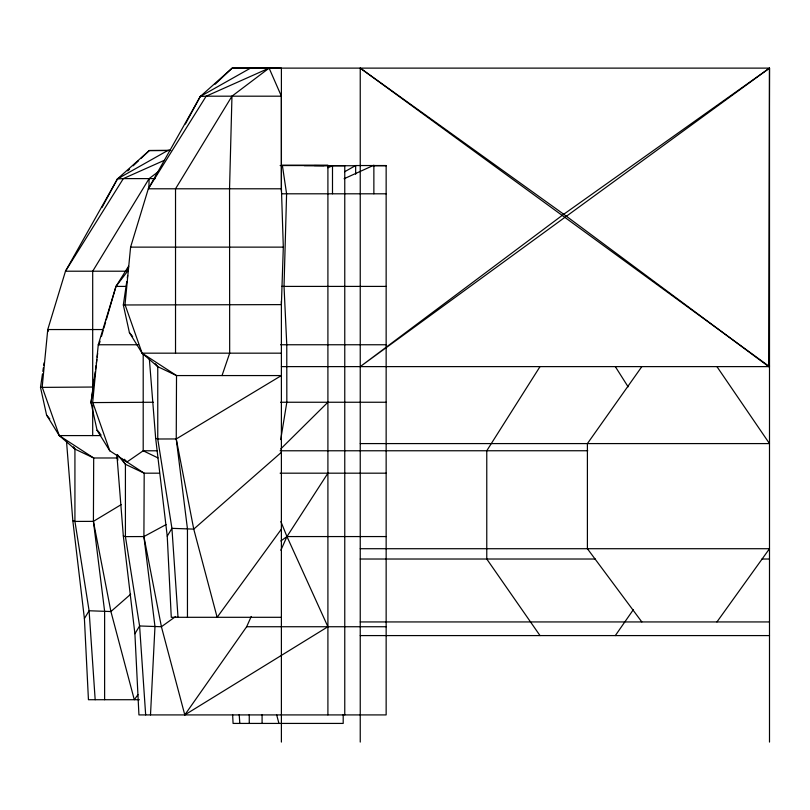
<?xml version="1.0" encoding="UTF-8"?>
<svg xmlns="http://www.w3.org/2000/svg" width="810" height="810" viewBox="0 0 810 810"><rect width="100%" height="100%" fill="white"/><g stroke="black" fill="none" stroke-linecap="round" stroke-linejoin="round"><path stroke-width="1.21" d="M360.237 742.081L360.237 68.121L563.73 214.255L768.69 366.616L769.5 68.121L232.146 68.121L200.273 96.501L148.311 188.791L130.592 247.131L125.023 304.621L142.094 353.17L157.758 366.667L176.519 375.567L281.394 375.567L176.246 438.949L157.758 439L155.662 438.301L149.344 358.87M104.622 699.719L104.622 611.307L93.413 521.367L93.687 457.984L59.262 435.588L46.575 415.054L40.5 387.393L42.484 373.876M150.498 714.916L154.973 626.515L143.907 536.564L144.19 473.182L109.755 450.785L97.078 430.252L91.003 402.6L95.175 371.851M187.454 617.301L187.454 528.889L176.246 438.949L176.519 375.567L142.094 353.17L129.408 332.626L123.333 304.975L126.755 281.627M148.868 188.619L149.131 178.605L158.163 171.781M123.333 304.975L281.394 304.621L283.318 247.131L281.424 188.791L281.394 96.188L269.112 68.121L231.964 96.188L229.544 188.791L229.675 353.17L222.031 375.567M128.618 266.186L115.982 286.406L98.263 344.756L92.684 402.246L109.755 450.785M95.509 369.39L96.005 365.705M96.339 363.244L96.846 359.549M97.18 357.089L97.676 353.403M42.839 371.415L43.376 367.73M43.74 365.269L44.105 362.809M92.046 404.878L91.003 402.6L93.525 385.388M93.879 382.938L94.416 379.242M94.78 376.792L95.134 374.331M127.291 277.931L127.656 275.481M280.716 439.587L286.831 402.246L286.77 344.756L284.026 286.406L286.598 193.803L282.346 165.22L327.908 165.22L327.908 714.916M99.022 344.827L100.065 341.253M101.453 336.484L103.174 330.52M103.872 328.141L105.604 322.177M106.292 319.798L115.982 286.406L128.152 270.479M166.05 524.607L143.907 536.564L161.413 626.737L184.791 714.916L246.655 626.737L251.252 616.471M280.837 550.263L286.963 536.564L327.908 473.182M101.959 207.552L117.44 178.919L149.313 150.538L170.505 150.356L168.065 150.336L117.44 178.919L65.478 271.208L47.76 329.548L42.181 387.038L59.262 435.588L74.925 449.084L93.687 457.984L117.703 457.984M185.389 124.031L200.273 96.501L250.898 67.918L281.394 68.121L281.394 191.271M126.259 271.208L128.638 266.804M139.371 699.719L88.442 699.719L84.402 618.567L89.1 610.76L74.925 521.417L74.925 449.084L73.649 447.069M281.394 617.301L171.274 617.301L167.235 536.149L171.933 528.343L157.758 439L157.758 366.667L155.328 363.751M344.645 171.75L355.651 165.544L386.147 165.544L386.147 714.916L138.935 714.916L134.905 633.774L139.593 625.968L125.418 536.615L125.418 464.292L122.239 459.25M149.131 178.605L92.694 271.208L92.694 395.756M231.964 96.188L175.527 188.791L175.527 353.17M540.017 366.616L486.769 450.745L486.769 559.021L540.017 635.587M615.317 635.587L633.309 609.727M641.844 366.616L587.402 443.586L587.402 548.714L641.844 621.938M716.931 621.938L769.5 548.714L360.237 548.714M137.983 694.646L134.298 699.719L110.919 611.54L93.413 521.367L121.308 504.549M281.394 529.112L217.131 617.301L193.752 529.112L176.246 438.949M768.69 366.616L769.5 365.735M280.665 449.024L327.908 402.246M215.106 84.25L232.146 68.121L269.112 68.121L206.165 96.188L200.273 96.501L202.48 95.266M127.778 170.91L129.58 169.219M133.164 165.817L138.55 160.724M141.234 158.173L149.313 150.538L170.778 150.538M281.394 452.334L193.752 529.112L171.933 528.343L178.008 617.301M130.704 594.196L110.919 611.54L89.1 610.76L95.175 699.719M769.5 68.121L360.237 366.616L563.73 214.255L769.5 68.121L769.5 742.081M175.709 616.471L161.413 626.737L139.593 625.968L145.668 714.916M280.837 540.969L286.963 536.564L386.147 536.564M184.791 714.916L327.908 626.737L286.963 536.564L280.888 521.589M118.543 178.301L120.741 177.066M344.108 178.737L373.866 165.22L373.866 193.803M164.531 160.228L123.333 178.605L117.44 178.919M327.918 167.781L332.495 165.736L332.495 193.803M200.273 96.501L202.389 95.691M40.5 387.393L92.694 387.038M91.003 402.6L153.272 402.246M304.276 165.645L344.766 165.736L344.766 714.916M93.413 521.367L74.925 521.417L72.829 520.719L66.511 441.288M143.907 536.564L125.418 536.615L123.322 535.916L116.913 455.23M281.394 96.188L206.165 96.188L148.311 188.791L281.424 188.791M280.149 165.544L327.908 165.544M329.619 165.736L355.843 165.736M373.866 165.736L386.147 165.736M155.307 178.605L123.333 178.605L65.478 271.208L125.358 271.208M281.586 193.803L386.147 193.803M130.592 247.131L283.318 247.131M115.982 286.406L125.874 286.406M281.526 286.406L386.147 286.406M102.759 329.548L47.76 329.548L48.316 331.239M98.263 344.756L138.206 344.756M280.584 344.756L386.147 344.756M142.094 353.17L281.394 353.17M281.394 366.616L769.5 366.616L360.237 68.121M280.564 402.246L386.147 402.246M59.262 435.588L100.248 435.588M360.237 443.586L769.5 443.586L716.931 366.616M157.049 450.785L143.198 450.785L126.978 461.983L124.406 459.27M280.139 450.785L587.766 450.745M159.357 473.182L144.19 473.182L125.418 464.292L117.318 454.562M280.118 473.182L386.147 473.182M360.237 559.021L595.34 559.021M761.926 559.021L769.5 559.021M360.237 621.938L769.5 621.938M246.655 626.737L386.147 626.737M360.237 635.587L769.5 635.587M314.28 165.544L323.99 165.645M327.635 165.685L332.495 165.736M157.94 457.893L143.198 450.785L143.198 353.504M99.64 432.975L97.078 430.252L101.128 435.112M129.408 332.626L132.648 336.525M46.575 415.054L49.815 418.942M73.305 447.14L74.925 449.084M615.317 366.616L628.125 386.846M276.696 714.957L278.934 723.421M117.339 456.435L117.835 460.191M155.662 438.301L167.235 536.149M123.322 535.916L134.905 633.774M72.829 520.719L84.402 618.567M239.213 714.643L239.811 723.421M232.642 714.673L233.077 723.421L343.197 723.421L343.197 714.582M355.651 165.544L355.651 174.241M281.394 301.138L281.394 742.081M262.086 714.643L262.086 723.421M249.257 714.572L249.257 723.421M92.694 405.709L92.694 435.588"/></g></svg>
